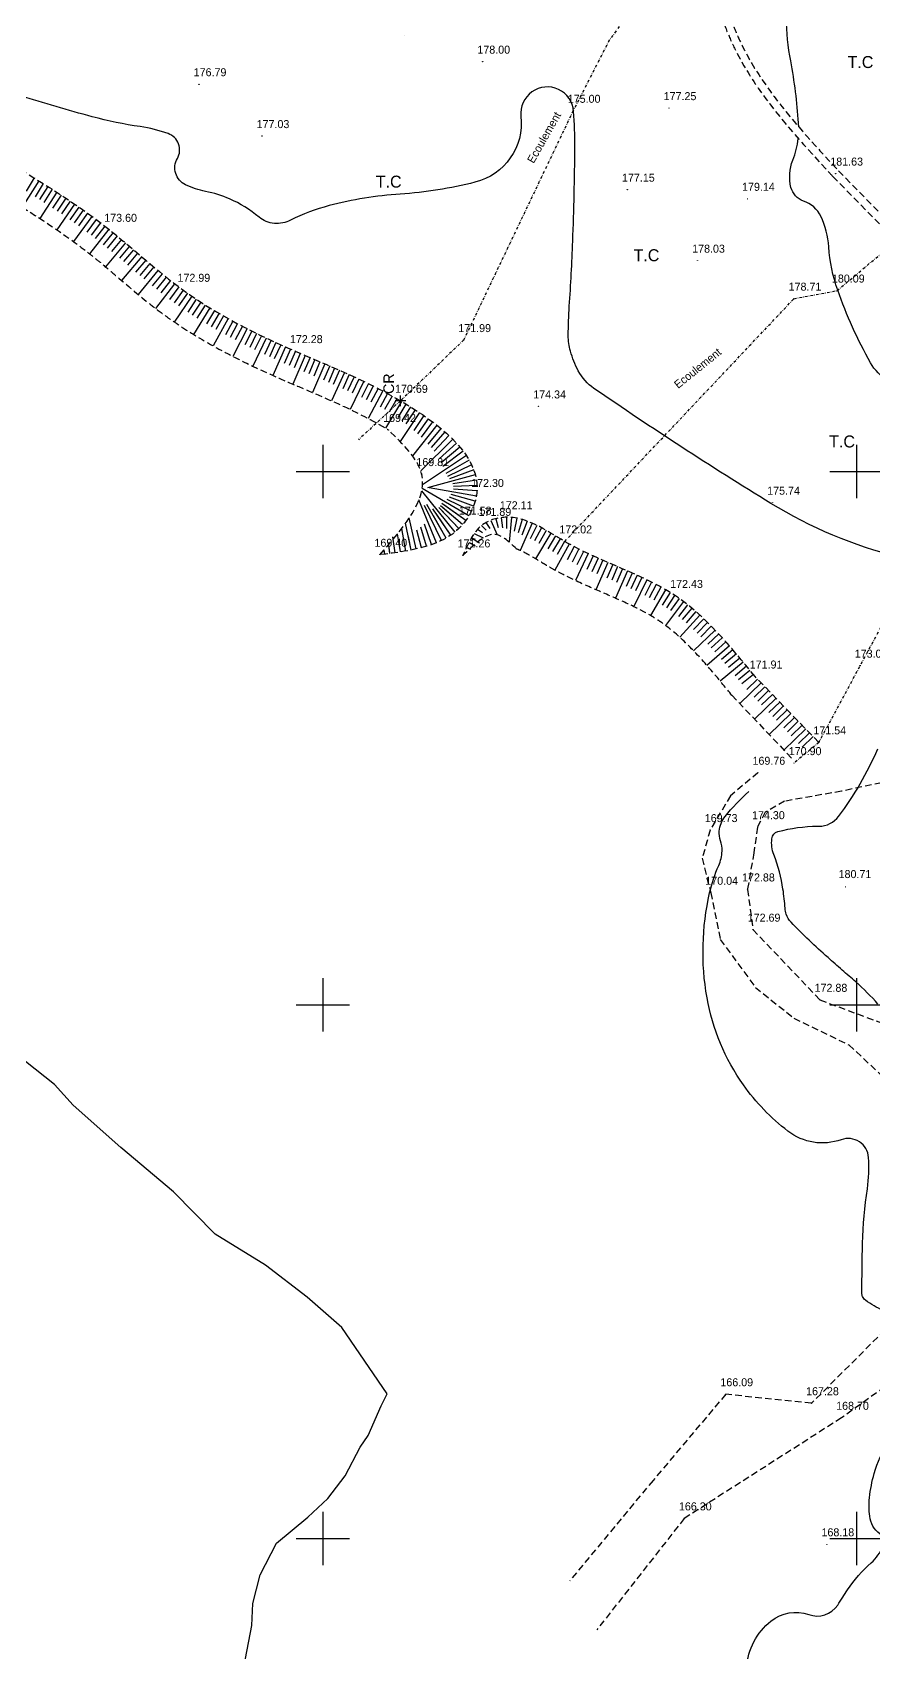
# Model space of a CAD drawing. Extents: x -83928 to -81707, y 15464 to 18601.
# Drawn here: x -83109 to -82794, y 15957 to 16565 of the extents above; entities that cross this region are included whole.
import ezdxf

# ---------------------------------------------------------------- set-up
doc = ezdxf.new("R2010")
doc.units = 0
doc.header["$MEASUREMENT"] = 0
for name, pattern in [('ACAD_ISO03W100', [30, 12, -18]), ('INTERROMPU', [0.75, 0.5, -0.25]), ('TIRETPTx2', [2, 1, -0.5, 0, -0.5])]:
    doc.linetypes.add(name, pattern=pattern)
doc.layers.add('ACCE', color=4, linetype='INTERROMPU', lineweight=25)
for name, color, linetype in [('ALT', 7, 'Continuous'), ('Carroyage 1', 7, 'Continuous'), ('CNiv_1', 1, 'Continuous'), ('CODE', 2, 'Continuous'), ('CONST', 7, 'Continuous'), ('ECOULEMENT', 160, 'ACAD_ISO03W100'), ('LIMITE', 40, 'INTERROMPU'), ('POINTS', 3, 'Continuous'), ('Talus', 5, 'Continuous'), ('TITRE', 1, 'Continuous')]:
    doc.layers.add(name, color=color, linetype=linetype)
doc.styles.add('TEXT', font='cyr2.shx')

# ---------------------------------------------------------------- blocks, each defined once
blk = doc.blocks.new('C16')
for p, q in [((-1, 0), (1, 0)), ((0, -1), (0, 1))]:
    blk.add_line(p, q)
at = {"style": 'TEXT'}
blk.add_text('CR', height=2, dxfattribs=at).set_placement((1.28, 1.19))

msp = doc.modelspace()

# ---------------------------------------------------------------- linework, layer by layer
at = {"extrusion": (0.003135, -0.012036, 0.999923)}
for p, q in [((-82968.96, 16426.49, 190.2), (-82972.96, 16426.49, 190.22)), ((-82970.96, 16424.49, 190.19), (-82970.96, 16428.49, 190.24))]:
    msp.add_line(p, q, dxfattribs=at)
at = {"linetype": 'ByBlock', "extrusion": (0.000932032, -0.005533, 0.999984)}
msp.add_line((-82823.34, 16290.64, 188.11), (-82823.38, 16290.68, 187.77), dxfattribs=at)
at = {"layer": 'ACCE', "linetype": 'INTERROMPU', "ltscale": 5, "extrusion": (0.000932032, -0.005533, 0.999984), "elevation": 22.18}
for points in [[(-82808.97, 16511), (-82785.07, 16486.71), (-82735.54, 16438.36), (-82698.23, 16409.46), (-82695.6, 16403.6), (-82690.06, 16396.22), (-82686.83, 16386.68), (-82631.79, 16240.91)], [(-82806.83, 16513.1), (-82782.95, 16488.83), (-82733.57, 16440.63), (-82695.79, 16411.37), (-82693, 16405.13), (-82687.37, 16397.64), (-82684.01, 16387.69), (-82628.98, 16241.97)]]:
    msp.add_lwpolyline(points, dxfattribs=at)
at = {"layer": 'ACCE', "linetype": 'INTERROMPU', "ltscale": 5}
for points, knots in [([(-82939.39, 16670.2, 193.05), (-82934.45, 16667.74, 193), (-82929.53, 16665.3, 192.96), (-82922.41, 16661.39, 192.89), (-82920.08, 16660.05, 192.86), (-82913.27, 16655.85, 192.79), (-82908.98, 16652.81, 192.74), (-82904.01, 16648.44, 192.67), (-82902.98, 16647.48, 192.66), (-82900.96, 16645.49, 192.63), (-82899.97, 16644.47, 192.61), (-82897.01, 16641.34, 192.57), (-82895.07, 16639.18, 192.53), (-82891.41, 16635.25, 192.47), (-82889.71, 16633.48, 192.45), (-82886.79, 16630.67, 192.4), (-82885.61, 16629.61, 192.39), (-82883.37, 16627.72, 192.36), (-82882.31, 16626.88, 192.35), (-82880.31, 16625.43, 192.32), (-82879.38, 16624.8, 192.31), (-82877.48, 16623.6, 192.29), (-82876.51, 16623.02, 192.28), (-82873.57, 16621.35, 192.25), (-82871.59, 16620.29, 192.23), (-82867.42, 16618, 192.19), (-82865.26, 16616.74, 192.17), (-82861.82, 16614.3, 192.13), (-82860.46, 16613.14, 192.11), (-82858.87, 16611.35, 192.08), (-82858.44, 16610.8, 192.08), (-82857.23, 16609.02, 192.05), (-82856.58, 16607.66, 192.03), (-82855.56, 16604.69, 191.99), (-82855.19, 16603.08, 191.97), (-82854.62, 16599.68, 191.93), (-82854.43, 16597.9, 191.91), (-82854.04, 16592.93, 191.85), (-82853.91, 16589.66, 191.81), (-82853.54, 16585.17, 191.75), (-82853.41, 16583.92, 191.74), (-82853.09, 16581.45, 191.71), (-82852.89, 16580.24, 191.69), (-82852.21, 16576.65, 191.65), (-82851.63, 16574.33, 191.62), (-82850.19, 16569.51, 191.55), (-82849.31, 16567.01, 191.52), (-82847.32, 16562.11, 191.46), (-82846.21, 16559.72, 191.42), (-82842.61, 16552.65, 191.33), (-82839.83, 16548.12, 191.26), (-82829.41, 16533.08, 191.05), (-82820.46, 16523.2, 190.9), (-82810.57, 16512.5, 190.74), (-82809.71, 16511.58, 190.73), (-82808.86, 16510.65, 190.72)], [0, 0, 0, 0, 16.205558, 16.205558, 24.298417, 24.298417, 40.484136, 40.484136, 44.869378, 44.869378, 49.254621, 49.254621, 58.025107, 58.025107, 65.280998, 65.280998, 69.900929, 69.900929, 73.748375, 73.748375, 76.898647, 76.898647, 80.048919, 80.048919, 86.349463, 86.349463, 93.787576, 93.787576, 99.757638, 99.757638, 102.250562, 102.250562, 107.577247, 107.577247, 112.903933, 112.903933, 118.230618, 118.230618, 127.327261, 127.327261, 130.866294, 130.866294, 134.405327, 134.405327, 141.483392, 141.483392, 149.451008, 149.451008, 157.418623, 157.418623, 173.353854, 173.353854, 211.783546, 211.783546, 215.405396, 215.405396, 215.405396, 215.405396]), ([(-82938.05, 16672.88, 193.07), (-82933.14, 16670.44, 193.03), (-82928.22, 16667.99, 192.98), (-82921.04, 16664.06, 192.91), (-82918.68, 16662.71, 192.89), (-82911.78, 16658.47, 192.82), (-82907.39, 16655.38, 192.77), (-82902.29, 16650.93, 192.7), (-82901.26, 16649.98, 192.68), (-82899.25, 16648.03, 192.65), (-82898.28, 16647.03, 192.64), (-82895.39, 16644.01, 192.59), (-82893.52, 16641.94, 192.56), (-82889.43, 16637.52, 192.5), (-82887.2, 16635.16, 192.46), (-82883.69, 16631.91, 192.41), (-82882.52, 16630.9, 192.39), (-82880.3, 16629.13, 192.37), (-82879.26, 16628.36, 192.35), (-82877.2, 16626.96, 192.33), (-82876.18, 16626.32, 192.32), (-82874.08, 16625.08, 192.3), (-82873, 16624.48, 192.29), (-82869.73, 16622.68, 192.26), (-82867.51, 16621.51, 192.23), (-82863.25, 16618.99, 192.19), (-82861.21, 16617.66, 192.17), (-82858.52, 16615.36, 192.13), (-82857.69, 16614.56, 192.12), (-82856.4, 16613.08, 192.1), (-82855.9, 16612.43, 192.09), (-82855, 16611.06, 192.07), (-82854.6, 16610.35, 192.06), (-82853.17, 16607.39, 192.02), (-82852.49, 16604.95, 191.99), (-82851.58, 16599.88, 191.92), (-82851.35, 16597.25, 191.89), (-82850.99, 16591.95, 191.83), (-82850.87, 16589.29, 191.79), (-82850.57, 16585.6, 191.75), (-82850.46, 16584.5, 191.74), (-82850.18, 16582.33, 191.71), (-82850.02, 16581.27, 191.69), (-82849.45, 16578.11, 191.66), (-82848.97, 16576.06, 191.63), (-82847.71, 16571.57, 191.57), (-82846.89, 16569.14, 191.54), (-82845.03, 16564.37, 191.48), (-82843.99, 16562.03, 191.44), (-82840.57, 16555.13, 191.35), (-82837.9, 16550.67, 191.29), (-82827.9, 16536.01, 191.08), (-82819.23, 16526.3, 190.94), (-82809.1, 16515.33, 190.77), (-82807.88, 16514.01, 190.75), (-82806.66, 16512.69, 190.73)], [0, 0, 0, 0, 16.117093, 16.117093, 24.124234, 24.124234, 40.138515, 40.138515, 44.323985, 44.323985, 48.509454, 48.509454, 56.880394, 56.880394, 66.702987, 66.702987, 71.398003, 71.398003, 75.29183, 75.29183, 78.834202, 78.834202, 82.376575, 82.376575, 89.461319, 89.461319, 96.546064, 96.546064, 100.00152, 100.00152, 102.45395, 102.45395, 104.90638, 104.90638, 112.368759, 112.368759, 119.831139, 119.831139, 127.293519, 127.293519, 130.535871, 130.535871, 133.778223, 133.778223, 140.262928, 140.262928, 148.255368, 148.255368, 156.247808, 156.247808, 172.232688, 172.232688, 210.222387, 210.222387, 215.405396, 215.405396, 215.405396, 215.405396])]:
    msp.add_open_spline(points, degree=3, knots=knots, dxfattribs=at)
at = {"layer": 'Carroyage 1'}
for p, q in [((-83000, 16410), (-83000, 16390)), ((-82800, 16410), (-82800, 16390)), ((-83010, 16400), (-82990, 16400)), ((-82810, 16400), (-82790, 16400)), ((-83000, 16210), (-83000, 16190)), ((-82800, 16210), (-82800, 16190)), ((-83010, 16200), (-82990, 16200)), ((-82810, 16200), (-82790, 16200)), ((-83000, 16010), (-83000, 15990)), ((-82800, 16010), (-82800, 15990)), ((-83010, 16000), (-82990, 16000)), ((-82810, 16000), (-82790, 16000))]:
    msp.add_line(p, q, dxfattribs=at)
at = {"layer": 'CNiv_1'}
for points, elevation in [([(-82821.6, 16529.22, 0.011148), (-82821.67, 16530.67, 0.030003), (-82824.6, 16553.9, -0.043449), (-82826.2, 16570, -0.026654)], 180), ([(-82783.99, 16367.94, -0.077175), (-82832, 16388, -0.013299), (-82898.4, 16431.17, -0.121318), (-82904.25, 16437.75, -0.052312), (-82907.19, 16445.1, -0.069705), (-82908, 16451, -0.016135), (-82907.62, 16461.94, 0.007227), (-82906.33, 16486.33, 0.007836), (-82905.54, 16521.57, 0.020555), (-82906, 16535, 1.0168), (-82925.75, 16533.18, -0.374904), (-82943, 16508.43, -0.044038), (-82971.03, 16504, 0.046313), (-82997.67, 16499.67, 0.053518), (-83012.16, 16494.2, -0.136674), (-83018.2, 16493, -0.15817), (-83023.96, 16495.36, 0.074454), (-83035, 16502.2, 0.052228), (-83044.01, 16505, -0.062474), (-83051.5, 16507.5, -0.436174), (-83054.58, 16517.39, 0.467555), (-83058, 16526.67, 0.049127), (-83068.48, 16529.28, -0.02877), (-83086.5, 16533, -0.01133), (-83113.57, 16540.9, -0.024128)], 175), ([(-82788, 16434, -0.136243), (-82794.7, 16440.76, -0.042676), (-82807, 16468, -0.068556), (-82810.32, 16484.21, 0.096251), (-82813.33, 16495.67, 0.201647), (-82819.8, 16501.38, -0.256432), (-82824.5, 16506.5, -0.154534), (-82823.83, 16516.67, 0.065092), (-82821.8, 16524.87)], 180), ([(-82791.88, 16200.31, 0.029948), (-82800.2, 16208.6, 0.001791), (-82805.3, 16213.08, -0.001717), (-82810.62, 16217.75, -0.020324), (-82824.46, 16231.01, -0.113271), (-82826.25, 16234, -0.06022), (-82826.7, 16236.26, 0.01932), (-82827.5, 16243.38, 0.053003), (-82830.92, 16256.36, -0.119611), (-82831.67, 16262.33, -0.307231), (-82829.41, 16264.97, -0.06501), (-82814.5, 16267, -0.003389), (-82814.21, 16267, 0.004592), (-82814, 16267, 0.231833), (-82806.66, 16270.69, 0.062002), (-82792, 16296, 0.006288)], 175), ([(-82790, 16085.4, -0.034545), (-82796.54, 16089.26, -0.148492), (-82797.67, 16090.67, -0.09509), (-82797.9, 16091.86, -0.006079), (-82797.67, 16110.67, -0.031681), (-82795.87, 16131.07, 0.055372), (-82795.4, 16142.8, 0.496642), (-82805.63, 16149.48, -0.255783), (-82825.67, 16152.67, -0.036679), (-82834.7, 16160.78, -0.037225), (-82842.33, 16170, -0.111159), (-82855.99, 16202.71, -0.100005), (-82855, 16242, -0.047795), (-82851.61, 16252.23, 0.09281), (-82850.33, 16257.67, 0.097092), (-82850.92, 16261.57, -0.104982), (-82851.4, 16265.2, -0.153458), (-82849.23, 16270.62, -0.038069), (-82840.31, 16279.97, -0.038069)], 170), ([(-82839.61, 15908.11, -0.056276), (-82841.2, 15951.55, -0.207705), (-82832, 15969, -0.258774), (-82817.85, 15971.42, 0.340068), (-82807, 15975, 0.01027), (-82805.11, 15977.91, -0.010619), (-82803.29, 15980.71, -0.060168), (-82794.44, 15990.84, 0.107448), (-82790, 15997, 0.344716), (-82791.21, 16001.68, -0.202786), (-82795, 16008.33, -0.055341), (-82795.05, 16015.24, -0.041209), (-82793.33, 16024.33, -0.093573), (-82787.66, 16035.92, -0.184883), (-82782, 16039.5, -0.243933), (-82777.79, 16038.29, 0.171562), (-82774.77, 16036.94)], 170)]:
    msp.add_lwpolyline(points, format="xyb", dxfattribs=dict(at, elevation=elevation))
at = {"layer": 'ECOULEMENT', "linetype": 'TIRETPTx2', "extrusion": (0.000932032, -0.005533, 0.999984)}
for p, q in [((-82856.78, 16611.03, 192.56), (-82892.64, 16561.68, 192.32)), ((-82892.64, 16561.68, 192.32), (-82906.2, 16535.21, 192.19)), ((-82906.2, 16535.21, 192.19), (-82947.24, 16449.24, 191.75)), ((-82807.15, 16467.82, 189.81), (-82783.87, 16487.4, 189.9)), ((-82909.35, 16373.77, 189.38), (-82823.38, 16464.79, 189.81)), ((-82823.38, 16464.79, 189.81), (-82807.15, 16467.82, 189.81)), ((-82947.24, 16449.24, 191.75), (-82970.96, 16426.48, 191.64)), ((-82970.96, 16426.48, 191.64), (-82986.72, 16411.86, 191.58)), ((-82814.11, 16298.43, 188.18), (-82823.34, 16290.64, 188.11))]:
    msp.add_line(p, q, dxfattribs=at)
at = {"layer": 'ECOULEMENT', "linetype": 'TIRETPTx2'}
msp.add_spline([(-82628.18, 16424.17, 189.11), (-82644.17, 16423.65, 189.15), (-82672.92, 16413.59, 189.12), (-82694.16, 16404, 189.07), (-82750.82, 16388.06, 189.06), (-82798.6, 16327.19, 188.48), (-82814.11, 16298.43, 188.18)], degree=3, dxfattribs=at)
at = {"layer": 'LIMITE', "linetype": 'INTERROMPU', "ltscale": 5, "extrusion": (0.000932032, -0.005533, 0.999984)}
for p, q in [((-82814.11, 16298.43, 188.18), (-82837.98, 16323.11, 188.55)), ((-82846.7, 16316.11, 188.49), (-82823.8, 16292.04, 188.13))]:
    msp.add_line(p, q, dxfattribs=at)
for points, elevation in [([(-82760.31, 16292.76), (-82779.72, 16286.01), (-82805.68, 16280.5), (-82827.07, 16276.73), (-82834.31, 16272.64), (-82837.25, 16267), (-82838.56, 16257.39), (-82840.97, 16243.65), (-82838.87, 16228.57), (-82813.79, 16202.27), (-82758.68, 16181.68), (-82751.01, 16171.63), (-82741.57, 16150.38), (-82747.48, 16104.32), (-82777.26, 16065.84), (-82805.7, 16045.54), (-82864.65, 16007.83), (-82897.44, 15966.1)], 21.1), ([(-82837.07, 16287.4), (-82847.32, 16278.82), (-82854.97, 16265.91), (-82857.93, 16255.36), (-82854.75, 16242.41), (-82851.19, 16224.95), (-82838, 16206.95), (-82823.52, 16195.38), (-82802.94, 16185.42), (-82782.05, 16165.84), (-82772.2, 16139.82), (-82771.65, 16109.27), (-82786.83, 16081.07), (-82816.97, 16051.01), (-82849.11, 16054.37), (-82876.37, 16022.07), (-82907.57, 15984.46)], 20.79)]:
    msp.add_lwpolyline(points, dxfattribs=dict(at, elevation=elevation))
at = {"layer": 'LIMITE', "linetype": 'INTERROMPU', "ltscale": 5}
for points in [[(-83126.25, 16520.86, 191.83), (-83079.99, 16490.59, 191.32), (-83052.53, 16468.1, 190.97), (-83010.37, 16445.1, 190.56), (-82970.91, 16426.49, 190.21), (-82942.42, 16391.18, 189.7), (-82947.04, 16380.8, 189.59), (-82978.67, 16368.75, 189.54)], [(-82978.67, 16368.75, 189.54), (-82962.97, 16399.01, 189.86), (-82975.42, 16415.56, 190.09)], [(-82837.98, 16323.11, 188.55), (-82867.8, 16353.33, 189.01), (-82909.35, 16373.77, 189.38), (-82931.67, 16382.82, 189.56), (-82939.66, 16380.35, 189.56), (-82947.49, 16368.52, 189.44)], [(-82927.39, 16370.94, 189.41), (-82936.66, 16376.34, 5.63), (-82947.49, 16368.52, 189.44)]]:
    msp.add_spline(points, degree=3, dxfattribs=at)
for points, knots in [([(-83132.2, 16510.79, 191.73), (-83127.17, 16507.81, 191.68), (-83122.18, 16504.86, 191.63), (-83113.89, 16499.81, 191.54), (-83110.54, 16497.72, 191.51), (-83100.67, 16491.35, 191.4), (-83094.34, 16486.97, 191.33), (-83087.47, 16481.6, 191.24), (-83086.6, 16480.9, 191.23), (-83084.84, 16479.48, 191.21), (-83083.96, 16478.75, 191.19), (-83081.31, 16476.55, 191.16), (-83079.53, 16475.04, 191.14), (-83074.05, 16470.36, 191.06), (-83070.27, 16467.1, 191.01), (-83064.45, 16462.43, 190.94), (-83062.59, 16460.98, 190.91), (-83059.69, 16458.83, 190.88), (-83058.68, 16458.1, 190.87), (-83056.67, 16456.68, 190.84), (-83055.66, 16455.99, 190.83), (-83052.6, 16453.93, 190.8), (-83050.53, 16452.61, 190.78), (-83044.29, 16448.79, 190.71), (-83040.06, 16446.43, 190.67), (-83031.94, 16442.19, 190.59), (-83028.06, 16440.29, 190.56), (-83021.24, 16437.11, 190.5), (-83018.29, 16435.79, 190.47), (-83012.28, 16433.16, 190.42), (-83009.25, 16431.88, 190.4), (-83003.29, 16429.34, 190.35), (-83000.35, 16428.09, 190.32), (-82991.67, 16424.24, 190.25), (-82985.97, 16421.53, 190.2), (-82978.85, 16417.57, 190.13), (-82977.64, 16416.87, 190.12), (-82976.07, 16415.95, 190.1), (-82975.72, 16415.74, 190.1), (-82975.37, 16415.54, 190.09)], [0, 0, 0, 0, 17.464745, 17.464745, 29.578649, 29.578649, 53.806459, 53.806459, 57.386218, 57.386218, 60.965978, 60.965978, 68.125498, 68.125498, 82.734388, 82.734388, 89.344992, 89.344992, 92.739731, 92.739731, 96.134469, 96.134469, 102.923946, 102.923946, 116.502899, 116.502899, 128.903029, 128.903029, 138.447077, 138.447077, 148.599905, 148.599905, 158.752732, 158.752732, 178.829338, 178.829338, 182.890621, 182.890621, 184.050429, 184.050429, 184.050429, 184.050429]), ([(-82846.64, 16316.04, 188.49), (-82848.91, 16318.83, 188.53), (-82851.14, 16321.56, 188.57), (-82856.35, 16327.73, 188.66), (-82859.32, 16331.09, 188.71), (-82865.34, 16337.18, 188.8), (-82868.38, 16339.91, 188.85), (-82872.15, 16342.74, 188.89), (-82872.81, 16343.21, 188.9), (-82874.03, 16344.05, 188.91), (-82874.59, 16344.42, 188.92), (-82875.73, 16345.15, 188.93), (-82876.31, 16345.5, 188.94), (-82878.09, 16346.56, 188.96), (-82879.32, 16347.24, 188.97), (-82883.49, 16349.42, 189.01), (-82886.61, 16350.86, 189.04), (-82893.21, 16353.76, 189.09), (-82896.69, 16355.23, 189.12), (-82903.89, 16358.41, 189.18), (-82907.61, 16360.14, 189.21), (-82912.52, 16362.73, 189.26), (-82913.66, 16363.35, 189.27), (-82915.45, 16364.38, 189.29), (-82916.09, 16364.76, 189.3), (-82917.33, 16365.49, 189.31), (-82917.93, 16365.86, 189.32), (-82919.69, 16366.92, 189.33), (-82920.8, 16367.58, 189.34), (-82922.89, 16368.79, 189.37), (-82923.87, 16369.33, 189.38), (-82925.68, 16370.24, 189.39), (-82926.52, 16370.61, 189.4), (-82927.31, 16370.91, 189.41), (-82927.35, 16370.93, 189.41), (-82927.39, 16370.94, 189.41)], [0, 0, 0, 0, 10.474681, 10.474681, 24.565988, 24.565988, 38.657295, 38.657295, 41.632832, 41.632832, 44.112148, 44.112148, 46.591464, 46.591464, 51.550096, 51.550096, 62.787943, 62.787943, 74.02579, 74.02579, 85.263636, 85.263636, 88.650838, 88.650838, 90.592425, 90.592425, 92.534013, 92.534013, 96.417189, 96.417189, 100.300364, 100.300364, 104.18354, 104.18354, 104.401671, 104.401671, 104.401671, 104.401671])]:
    msp.add_open_spline(points, degree=3, knots=knots, dxfattribs=at)
at = {"layer": 'POINTS', "extrusion": (0.002059, -0.012217, 0.999923)}
for centre in [(-82969.52, 16562.6, -182.42), (-82892.86, 16560.7, -182.42), (-82940.3, 16552.66, -182.42), (-83046.68, 16544.19, -182.42), (-82906.42, 16534.24, -182.42), (-82870.47, 16535.23, -182.42), (-83023.08, 16524.75, -182.42), (-82807.98, 16510.69, -182.42), (-82886.08, 16504.65, -182.42), (-82841.06, 16501.23, -182.42), (-83080.21, 16489.61, -182.42), (-82859.77, 16478.03, -182.42), (-83052.75, 16467.12, -182.42), (-82823.6, 16463.8, -182.42), (-82807.37, 16466.83, -182.42), (-83010.59, 16444.11, -182.42), (-82947.46, 16448.26, -182.42), (-82971.18, 16425.49, -182.42), (-82971.17, 16425.5, -182.42), (-82919.36, 16423.38, -182.42), (-82975.63, 16414.57, -182.42), (-82963.19, 16398.02, -182.42), (-82942.64, 16390.19, -182.42), (-82931.89, 16381.83, -182.42), (-82831.64, 16387.28, -182.42), (-82947.26, 16379.81, -182.42), (-82939.88, 16379.36, -182.42), (-82909.57, 16372.78, -182.42), (-82978.89, 16367.76, -182.42), (-82947.71, 16367.53, -182.42), (-82868.02, 16352.33, -182.42), (-82838.19, 16322.11, -182.42), (-82798.81, 16326.19, -182.42), (-82814.32, 16297.43, -182.42), (-82837.14, 16286.03, -182.42), (-82823.55, 16289.64, -182.42), (-82855.04, 16264.54, -182.42), (-82837.32, 16265.63, -182.42), (-82841.05, 16242.28, -182.42), (-82841.05, 16242.28, -182.42), (-82804.25, 16243.25, -182.42), (-82804.25, 16243.25, -182.42), (-82854.83, 16241.04, -182.42), (-82838.94, 16227.2, -182.42), (-82813.86, 16200.9, -182.42), (-82813.86, 16200.9, -182.42), (-82849.18, 16053, -182.42), (-82849.18, 16053, -182.42), (-82817.04, 16049.64, -182.42), (-82817.04, 16049.64, -182.42), (-82805.77, 16044.17, -182.42), (-82805.77, 16044.17, -182.42), (-82864.72, 16006.46, -182.42), (-82864.72, 16006.46, -182.42), (-82811.27, 15996.74, -182.42), (-82811.27, 15996.74, -182.42)]:
    msp.add_circle(centre, 0.05, dxfattribs=at)
at = {"layer": 'Talus', "linetype": 'ByBlock', "extrusion": (0.000932032, -0.005533, 0.999984)}
for p, q in [((-83106.54, 16509, 191.63), (-83112.73, 16499.07, 191.53)), ((-83108.24, 16510.06, 191.65), (-83111.32, 16505.08, 191.6)), ((-83104.85, 16507.94, 191.61), (-83107.96, 16502.99, 191.56)), ((-83103.16, 16506.87, 191.59), (-83106.3, 16501.93, 191.54)), ((-83099.79, 16504.71, 191.56), (-83106.17, 16494.9, 191.46)), ((-83101.47, 16505.8, 191.57), (-83104.64, 16500.87, 191.53)), ((-83098.12, 16503.61, 191.54), (-83101.34, 16498.73, 191.49)), ((-83093.14, 16500.27, 191.48), (-83099.76, 16490.62, 191.39)), ((-83096.45, 16502.51, 191.52), (-83099.7, 16497.64, 191.47)), ((-83094.79, 16501.39, 191.5), (-83098.07, 16496.55, 191.45)), ((-83091.49, 16499.13, 191.46), (-83094.84, 16494.33, 191.42)), ((-83086.61, 16495.64, 191.41), (-83093.53, 16486.2, 191.31)), ((-83089.86, 16497.98, 191.44), (-83093.24, 16493.21, 191.4)), ((-83088.23, 16496.82, 191.43), (-83091.65, 16492.07, 191.38)), ((-83085.01, 16494.45, 191.39), (-83088.51, 16489.76, 191.34)), ((-83083.41, 16493.25, 191.37), (-83086.95, 16488.59, 191.32)), ((-83080.25, 16490.8, 191.33), (-83087.51, 16481.62, 191.24)), ((-83081.82, 16492.03, 191.35), (-83085.41, 16487.41, 191.3)), ((-83078.69, 16489.55, 191.31), (-83082.36, 16484.99, 191.26)), ((-83077.13, 16488.29, 191.29), (-83080.85, 16483.76, 191.25)), ((-83075.59, 16487.01, 191.27), (-83079.33, 16482.51, 191.23)), ((-83074.06, 16485.73, 191.25), (-83081.59, 16476.77, 191.16)), ((-83072.53, 16484.44, 191.23), (-83076.31, 16479.98, 191.19)), ((-83067.96, 16480.55, 191.17), (-83075.56, 16471.65, 191.08)), ((-83071.01, 16483.14, 191.21), (-83074.8, 16478.69, 191.17)), ((-83069.49, 16481.85, 191.19), (-83073.28, 16477.4, 191.14)), ((-83066.44, 16479.25, 191.15), (-83070.23, 16474.79, 191.1)), ((-83061.85, 16475.39, 191.08), (-83069.31, 16466.38, 191)), ((-83064.92, 16477.96, 191.13), (-83068.69, 16473.49, 191.08)), ((-83063.39, 16476.67, 191.1), (-83067.14, 16472.18, 191.06)), ((-83060.3, 16474.12, 191.06), (-83064, 16469.59, 191.02)), ((-83055.6, 16470.4, 191.01), (-83062.72, 16461.11, 190.92)), ((-83058.75, 16472.86, 191.04), (-83062.41, 16468.3, 191)), ((-83057.18, 16471.62, 191.02), (-83060.79, 16467.02, 190.98)), ((-83054.01, 16469.19, 190.99), (-83057.51, 16464.5, 190.94)), ((-83052.4, 16468, 190.97), (-83055.83, 16463.27, 190.92)), ((-83049.13, 16465.7, 190.93), (-83055.73, 16456.04, 190.83)), ((-83050.77, 16466.84, 190.95), (-83054.14, 16462.06, 190.9)), ((-83047.47, 16464.58, 190.91), (-83050.7, 16459.71, 190.86)), ((-83045.79, 16463.49, 190.89), (-83048.97, 16458.57, 190.84)), ((-83044.11, 16462.41, 190.87), (-83047.22, 16457.46, 190.82)), ((-83042.41, 16461.36, 190.85), (-83048.52, 16451.38, 190.75)), ((-83040.7, 16460.32, 190.84), (-83043.7, 16455.3, 190.79)), ((-83038.97, 16459.31, 190.82), (-83041.92, 16454.25, 190.77)), ((-83035.5, 16457.33, 190.78), (-83041.19, 16447.1, 190.68)), ((-83037.24, 16458.31, 190.8), (-83040.14, 16453.22, 190.75)), ((-83033.75, 16456.36, 190.77), (-83036.54, 16451.22, 190.71)), ((-83031.98, 16455.42, 190.75), (-83034.73, 16450.25, 190.7)), ((-83028.44, 16453.57, 190.72), (-83033.76, 16443.15, 190.61)), ((-83030.21, 16454.49, 190.73), (-83032.92, 16449.3, 190.68)), ((-83026.65, 16452.67, 190.7), (-83029.27, 16447.44, 190.65)), ((-83024.86, 16451.78, 190.68), (-83027.44, 16446.53, 190.63)), ((-83021.26, 16450.04, 190.65), (-83026.28, 16439.47, 190.54)), ((-83023.06, 16450.9, 190.67), (-83025.61, 16445.63, 190.61)), ((-83019.45, 16449.19, 190.64), (-83021.92, 16443.89, 190.58)), ((-83017.63, 16448.35, 190.62), (-83020.08, 16443.03, 190.56)), ((-83013.99, 16446.7, 190.59), (-83018.76, 16436.01, 190.48)), ((-83015.81, 16447.52, 190.6), (-83018.23, 16442.19, 190.55)), ((-83012.16, 16445.89, 190.57), (-83014.52, 16440.53, 190.52)), ((-83010.33, 16445.08, 190.56), (-83012.67, 16439.72, 190.5)), ((-83008.5, 16444.29, 190.54), (-83010.81, 16438.91, 190.49)), ((-83006.66, 16443.5, 190.53), (-83011.26, 16432.74, 190.41)), ((-83004.82, 16442.71, 190.51), (-83007.11, 16437.33, 190.45)), ((-83002.98, 16441.93, 190.5), (-83005.27, 16436.55, 190.44)), ((-82999.3, 16440.36, 190.47), (-83003.9, 16429.6, 190.35)), ((-83001.14, 16441.15, 190.48), (-83003.43, 16435.76, 190.42)), ((-82997.46, 16439.57, 190.45), (-82999.77, 16434.2, 190.39)), ((-82995.62, 16438.78, 190.44), (-82997.96, 16433.41, 190.38)), ((-82993.79, 16437.98, 190.42), (-82996.15, 16432.62, 190.36)), ((-82991.96, 16437.17, 190.41), (-82996.73, 16426.48, 190.29)), ((-82990.14, 16436.35, 190.39), (-82992.56, 16431.02, 190.33)), ((-82988.32, 16435.52, 190.37), (-82990.77, 16430.21, 190.32)), ((-82984.7, 16433.81, 190.34), (-82989.78, 16423.27, 190.23)), ((-82986.51, 16434.67, 190.36), (-82989, 16429.38, 190.3)), ((-82982.91, 16432.94, 190.33), (-82985.49, 16427.69, 190.27)), ((-82981.12, 16432.04, 190.31), (-82983.75, 16426.82, 190.26)), ((-82977.56, 16430.2, 190.28), (-82983.05, 16419.87, 190.17)), ((-82979.34, 16431.13, 190.29), (-82982.03, 16425.94, 190.24)), ((-82975.8, 16429.26, 190.26), (-82978.6, 16424.12, 190.21)), ((-82974.05, 16428.29, 190.24), (-82976.91, 16423.18, 190.19)), ((-82970.58, 16426.3, 190.21), (-82976.52, 16416.22, 190.1)), ((-82972.31, 16427.3, 190.23), (-82975.22, 16422.23, 190.17)), ((-82968.87, 16425.27, 190.19), (-82971.93, 16420.21, 190.14)), ((-82963.8, 16422.06, 190.14), (-82971.04, 16411.2, 190.03)), ((-82967.16, 16424.23, 190.17), (-82970.4, 16419.03, 190.12)), ((-82965.47, 16423.16, 190.15), (-82968.9, 16417.84, 190.1)), ((-82962.14, 16420.94, 190.12), (-82965.97, 16415.41, 190.06)), ((-82960.51, 16419.79, 190.1), (-82964.55, 16414.17, 190.04)), ((-82979.99, 16418.12, 190.14), (-82980, 16418.21, 190.14)), ((-82957.31, 16417.38, 190.06), (-82966.42, 16405.85, 189.95)), ((-82958.9, 16418.6, 190.08), (-82963.18, 16412.91, 190.02)), ((-82955.76, 16416.12, 190.04), (-82960.61, 16410.29, 189.98)), ((-82954.24, 16414.82, 190.02), (-82959.42, 16408.94, 189.96)), ((-82952.76, 16413.48, 190), (-82958.32, 16407.56, 189.94)), ((-82951.33, 16412.09, 189.98), (-82963.31, 16400.19, 189.87)), ((-82949.94, 16410.64, 189.95), (-82956.43, 16404.7, 189.9)), ((-82948.63, 16409.13, 189.93), (-82955.66, 16403.26, 189.88)), ((-82947.38, 16407.57, 189.91), (-82955, 16401.84, 189.86)), ((-82946.23, 16405.94, 189.89), (-82962.64, 16395.04, 189.81)), ((-82945.18, 16404.24, 189.86), (-82953.95, 16399.22, 189.83)), ((-82944.25, 16402.46, 189.84), (-82953.33, 16398.15, 189.81)), ((-82942.86, 16398.72, 189.79), (-82960.78, 16393.9, 189.79)), ((-82943.47, 16400.62, 189.81), (-82952.52, 16397.24, 189.8)), ((-82942.44, 16396.77, 189.76), (-82951.29, 16395.35, 189.77)), ((-82957.38, 16373.31, 189.53), (-82964, 16389.35, 189.74)), ((-82950.48, 16377.31, 189.56), (-82962.97, 16392.71, 189.78)), ((-82950.48, 16377.31, 189.56), (-82962.97, 16392.71, 189.78)), ((-82945.3, 16383.35, 189.61), (-82962.8, 16393.66, 189.79)), ((-82942.48, 16390.8, 189.69), (-82960.14, 16393.93, 189.79)), ((-82944.36, 16385.12, 189.63), (-82953.39, 16389.47, 189.71)), ((-82943.57, 16386.95, 189.65), (-82952.57, 16390.4, 189.72)), ((-82942.93, 16388.85, 189.67), (-82951.86, 16391.37, 189.73)), ((-82942.24, 16392.78, 189.72), (-82951.08, 16393.35, 189.75)), ((-82942.23, 16394.78, 189.74), (-82951.07, 16394.35, 189.76)), ((-82955.55, 16374.13, 189.53), (-82961.91, 16387.21, 189.71)), ((-82953.78, 16375.06, 189.54), (-82961.03, 16387.68, 189.71)), ((-82952.09, 16376.12, 189.55), (-82958.81, 16385.99, 189.69)), ((-82953.78, 16375.06, 189.54), (-82958.52, 16383.31, 189.65)), ((-82952.09, 16376.12, 189.55), (-82957.58, 16384.19, 189.66)), ((-82948.99, 16378.64, 189.57), (-82956.57, 16386.45, 189.68)), ((-82948.99, 16378.64, 189.57), (-82955.95, 16385.81, 189.67)), ((-82947.62, 16380.1, 189.58), (-82955.89, 16387.18, 189.69)), ((-82946.39, 16381.67, 189.59), (-82955.37, 16388.05, 189.7)), ((-82947.62, 16380.1, 189.58), (-82955.25, 16386.63, 189.68)), ((-82946.39, 16381.67, 189.59), (-82954.62, 16387.52, 189.69)), ((-82968.93, 16370.17, 189.53), (-82970.44, 16378.67, 189.63)), ((-82966.97, 16370.54, 189.53), (-82968.98, 16380.64, 189.65)), ((-82965.01, 16370.96, 189.52), (-82967.65, 16382.57, 189.67)), ((-82963.07, 16371.43, 189.52), (-82964.77, 16377.94, 189.61)), ((-82961.15, 16371.97, 189.52), (-82963.3, 16379.1, 189.62)), ((-82959.24, 16372.6, 189.53), (-82961.94, 16380.24, 189.63)), ((-82955.55, 16374.13, 189.53), (-82959.55, 16382.36, 189.64)), ((-82943.25, 16376.77, 189.53), (-82939.87, 16375.12, 29.25)), ((-82942, 16378.33, 189.54), (-82940.2, 16377.09, 101.38)), ((-82940.55, 16379.7, 189.55), (-82938.83, 16377.98, 97.87)), ((-82938.9, 16380.82, 189.56), (-82937.43, 16378.6, 98.25)), ((-82937.09, 16381.68, 189.57), (-82934.73, 16376.22, 15.54)), ((-82935.19, 16382.29, 189.57), (-82934.32, 16379.03, 111.04)), ((-82933.23, 16382.68, 189.57), (-82932.72, 16378.89, 122.64)), ((-82931.23, 16382.84, 189.56), (-82931.18, 16378.59, 135.23)), ((-82929.24, 16382.77, 189.55), (-82930.17, 16373.56, 106.11)), ((-82927.26, 16382.49, 189.54), (-82928.26, 16377.61, 160.93)), ((-82925.31, 16382.02, 189.53), (-82926.82, 16376.94, 175.05)), ((-82921.57, 16380.63, 189.5), (-82926.1, 16370.42, 189.4)), ((-82923.42, 16381.39, 189.52), (-82925.37, 16376.15, 189.46)), ((-82919.76, 16379.78, 189.49), (-82922.27, 16374.78, 189.44)), ((-82917.99, 16378.85, 189.47), (-82920.67, 16373.94, 189.42)), ((-82914.52, 16376.85, 189.44), (-82920.25, 16367.25, 189.34)), ((-82916.25, 16377.86, 189.45), (-82919.05, 16373.03, 189.4)), ((-82974.86, 16369.26, 189.53), (-82975.42, 16373.33, 189.59)), ((-82974.86, 16369.26, 189.53), (-82975.1, 16370.95, 189.56)), ((-82972.88, 16369.54, 189.53), (-82973.76, 16375.5, 189.61)), ((-82972.88, 16369.54, 189.53), (-82973.63, 16374.67, 189.6)), ((-82970.91, 16369.84, 189.53), (-82972, 16376.68, 189.61)), ((-82970.91, 16369.84, 189.53), (-82971.45, 16373.26, 189.57)), ((-82968.93, 16370.17, 189.53), (-82969.69, 16374.42, 189.58)), ((-82966.97, 16370.54, 189.53), (-82967.98, 16375.59, 189.59)), ((-82946.17, 16371.54, 189.47), (-82945.45, 16371.38, 156.14)), ((-82946.17, 16371.54, 189.47), (-82944.67, 16370.85, 189.46)), ((-82945.3, 16373.34, 189.49), (-82944.18, 16373.03, 137.68)), ((-82945.3, 16373.34, 189.49), (-82942.97, 16372.15, 189.47)), ((-82944.34, 16375.09, 189.51), (-82942.89, 16374.57, 121.75)), ((-82944.34, 16375.09, 189.51), (-82941.31, 16373.3, 189.48)), ((-82912.81, 16375.82, 189.42), (-82915.69, 16371.03, 189.37)), ((-82911.09, 16374.79, 189.4), (-82913.95, 16369.99, 189.35)), ((-82907.62, 16372.8, 189.37), (-82913, 16363, 189.27)), ((-82909.37, 16373.78, 189.38), (-82912.15, 16368.93, 189.33)), ((-82905.86, 16371.86, 189.35), (-82908.46, 16366.91, 189.3)), ((-82904.08, 16370.94, 189.33), (-82906.6, 16365.95, 189.28)), ((-82976.85, 16368.99, 189.54), (-82977.06, 16370.62, 189.56)), ((-82976.85, 16368.99, 189.54), (-82976.95, 16369.81, 189.55)), ((-82946.98, 16369.71, 189.45), (-82946.41, 16369.6, 162.84)), ((-82946.98, 16369.71, 189.45), (-82946.38, 16369.45, 189.45)), ((-82900.49, 16369.19, 189.3), (-82905.25, 16359.08, 189.19)), ((-82902.29, 16370.05, 189.32), (-82904.74, 16365.03, 189.26)), ((-82898.67, 16368.35, 189.28), (-82901, 16363.27, 189.23)), ((-82896.85, 16367.52, 189.27), (-82899.13, 16362.42, 189.21)), ((-82893.19, 16365.91, 189.24), (-82897.64, 16355.66, 189.13)), ((-82895.02, 16366.71, 189.25), (-82897.27, 16361.6, 189.2)), ((-82891.35, 16365.12, 189.22), (-82893.57, 16359.98, 189.17)), ((-82889.52, 16364.33, 189.21), (-82891.73, 16359.19, 189.15)), ((-82885.85, 16362.73, 189.18), (-82890.33, 16352.5, 189.07)), ((-82887.68, 16363.53, 189.19), (-82889.9, 16358.4, 189.14)), ((-82884.02, 16361.93, 189.16), (-82886.29, 16356.82, 189.11)), ((-82882.19, 16361.11, 189.15), (-82884.51, 16356.02, 189.09)), ((-82878.57, 16359.41, 189.11), (-82883.46, 16349.35, 189.01)), ((-82880.38, 16360.27, 189.13), (-82882.75, 16355.21, 189.08)), ((-82876.78, 16358.52, 189.1), (-82879.3, 16353.53, 189.05)), ((-82875.01, 16357.6, 189.08), (-82877.62, 16352.66, 189.03)), ((-82871.51, 16355.65, 189.05), (-82877.17, 16346.02, 188.95)), ((-82873.25, 16356.65, 189.06), (-82875.96, 16351.76, 189.01)), ((-82869.8, 16354.62, 189.03), (-82872.75, 16349.87, 188.98)), ((-82868.12, 16353.54, 189.01), (-82871.2, 16348.88, 188.96)), ((-82864.85, 16351.23, 188.97), (-82871.55, 16342.28, 188.89)), ((-82866.47, 16352.41, 188.99), (-82869.69, 16347.84, 188.95)), ((-82863.26, 16350.01, 188.95), (-82866.73, 16345.63, 188.91)), ((-82861.71, 16348.75, 188.93), (-82865.28, 16344.45, 188.89)), ((-82860.19, 16347.46, 188.91), (-82863.86, 16343.24, 188.87)), ((-82858.69, 16346.13, 188.89), (-82866.21, 16337.85, 188.82)), ((-82857.23, 16344.77, 188.87), (-82861.06, 16340.71, 188.83)), ((-82852.97, 16340.54, 188.81), (-82861.04, 16332.81, 188.74)), ((-82855.78, 16343.38, 188.85), (-82859.7, 16339.39, 188.81)), ((-82854.37, 16341.97, 188.83), (-82858.34, 16338.05, 188.79)), ((-82847.59, 16334.63, 188.72), (-82856.01, 16327.28, 188.66)), ((-82851.6, 16339.09, 188.78), (-82855.69, 16335.27, 188.75)), ((-82850.25, 16337.61, 188.76), (-82854.38, 16333.85, 188.73)), ((-82848.91, 16336.13, 188.74), (-82853.08, 16332.41, 188.71)), ((-82842.42, 16328.52, 188.63), (-82851.03, 16321.39, 188.57)), ((-82846.28, 16333.11, 188.7), (-82850.52, 16329.47, 188.67)), ((-82844.98, 16331.59, 188.67), (-82849.25, 16327.98, 188.64)), ((-82843.69, 16330.06, 188.65), (-82847.98, 16326.48, 188.62)), ((-82841.14, 16326.98, 188.61), (-82845.46, 16323.43, 188.58)), ((-82839.88, 16325.43, 188.58), (-82844.2, 16321.89, 188.55)), ((-82838.61, 16323.88, 188.56), (-82842.94, 16320.35, 188.53)), ((-82837.05, 16322.15, 188.54), (-82841.06, 16318.27, 188.5)), ((-82835.66, 16320.71, 188.51), (-82843.69, 16312.95, 188.45)), ((-82834.27, 16319.28, 188.49), (-82838.29, 16315.39, 188.46)), ((-82832.88, 16317.84, 188.47), (-82836.91, 16313.94, 188.44)), ((-82831.49, 16316.4, 188.45), (-82835.52, 16312.5, 188.41)), ((-82830.1, 16314.96, 188.43), (-82838.18, 16307.15, 188.36)), ((-82828.71, 16313.52, 188.41), (-82832.75, 16309.61, 188.37)), ((-82827.32, 16312.09, 188.38), (-82831.37, 16308.17, 188.35)), ((-82825.93, 16310.65, 188.36), (-82829.98, 16306.73, 188.33)), ((-82824.54, 16309.21, 188.34), (-82832.66, 16301.35, 188.27)), ((-82823.15, 16307.77, 188.32), (-82827.22, 16303.84, 188.28)), ((-82821.76, 16306.34, 188.3), (-82825.83, 16302.4, 188.26)), ((-82820.37, 16304.9, 188.28), (-82824.45, 16300.95, 188.24)), ((-82818.98, 16303.46, 188.25), (-82827.15, 16295.56, 188.18)), ((-82817.59, 16302.02, 188.23), (-82821.68, 16298.07, 188.2)), ((-82816.2, 16300.59, 188.21), (-82820.29, 16296.62, 188.18))]:
    msp.add_line(p, q, dxfattribs=at)
at = {"layer": 'TITRE', "color": 6, "extrusion": (5.66479e-06, 4.98154e-06, 1), "elevation": 207.47}
msp.add_lwpolyline([(-83116.67, 15557.86), (-83121.52, 15564.5), (-83131.33, 15578.17), (-83136.48, 15589.91), (-83140.2, 15608.35), (-83138.6, 15615.46), (-83137.67, 15628.09), (-83133.35, 15634.06), (-83124.07, 15642.08), (-83118.92, 15648.39), (-83111.51, 15654.67), (-83103.83, 15657.19), (-83094.88, 15658.95), (-83085.4, 15664.15), (-83076.85, 15673.16), (-83071.62, 15682.41), (-83065.6, 15689.73), (-83058.67, 15707.41), (-83054.99, 15722.79), (-83049.65, 15731.77), (-83045.9, 15746.21), (-83042.7, 15753.34), (-83036.94, 15758.94), (-83029.76, 15761.9), (-83023.57, 15762.52), (-83015.95, 15758.89), (-83011.78, 15757.39), (-83003.1, 15753.55), (-82990.53, 15753.58), (-82983.57, 15755.49), (-82974.79, 15758.46), (-82968.65, 15765.51), (-82965.05, 15777.96), (-82965.08, 15786.65), (-82967.83, 15796.48), (-82971.29, 15805.7), (-82974.13, 15814.2), (-82979.87, 15823.44), (-82984.81, 15830.75), (-82991.87, 15840.09), (-82997.58, 15846.12), (-83003.61, 15851.38), (-83011, 15854.45), (-83016.95, 15857.16), (-83023.17, 15858.14), (-83032.44, 15866.57), (-83035.61, 15874.29), (-83037.11, 15892.06), (-83035.84, 15905.49), (-83033.28, 15922.03), (-83031.99, 15937.73), (-83030.26, 15948.45), (-83026.72, 15967.34), (-83026.24, 15975.6), (-83023.57, 15986.38), (-83017.47, 15998.26), (-83005.64, 16007.98), (-82998.17, 16014.94), (-82991.65, 16023.44), (-82986.04, 16034.15), (-82983.04, 16038.62), (-82978.2, 16049.65), (-82975.86, 16054.17), (-82992.88, 16079.1), (-83005.95, 16090.49), (-83021.52, 16102.46), (-83040.47, 16114.01), (-83056.03, 16129.87), (-83075.8, 16146.57), (-83093.63, 16162.46), (-83100.69, 16170.2), (-83119.39, 16185.08), (-83125, 16197.95), (-83132.4, 16206.52), (-83143.67, 16220.6), (-83147.29, 16227.83), (-83158.37, 16233.59), (-83170.83, 16237.17), (-83176.67, 16239.6), (-83185.14, 16244.5), (-83185.97, 16249.65), (-83181.75, 16261.41), (-83175.77, 16273.57), (-83174.25, 16283.25), (-83177.23, 16299.14), (-83182.94, 16310.68), (-83190.84, 16319.7), (-83199.16, 16324.99), (-83215.23, 16335.8), (-83230.52, 16340.79), (-83239.13, 16347.58), (-83241.3, 16354.44), (-83241.12, 16364.21), (-83240.43, 16379.05), (-83233.61, 16402.55)], dxfattribs=at)

# ---------------------------------------------------------------- block references
at = {"layer": 'CODE', "extrusion": (0.002059, -0.012217, 0.999923), "xscale": 1.99999999999534, "yscale": 1.999999999997677, "zscale": 1.999999999999939, "rotation": 89.99578307495825}
msp.add_blockref('C16', (-82971.17, 16425.5, -182.42), dxfattribs=at)

# ---------------------------------------------------------------- texts
at = {"extrusion": (0.003135, -0.012036, 0.999923), "style": 'TEXT'}
msp.add_text('CR', height=4, rotation=89.99653, dxfattribs=at).set_placement((-82973.53, 16427.01, -267.65))
at = {"layer": 'ALT', "extrusion": (0.002059, -0.012217, 0.999923)}
for s, p in [('178.00', (-82942.3, 16555.66, -182.42)), ('176.79', (-83048.68, 16547.19, -182.42)), ('175.00', (-82908.41, 16537.24, -182.42)), ('177.25', (-82872.46, 16538.23, -182.42)), ('177.03', (-83025.08, 16527.75, -182.42)), ('181.63', (-82809.98, 16513.69, -182.42)), ('177.15', (-82888.08, 16507.65, -182.42)), ('179.14', (-82843.06, 16504.23, -182.42)), ('173.60', (-83082.21, 16492.61, -182.42)), ('178.03', (-82861.77, 16481.03, -182.42)), ('172.99', (-83054.75, 16470.12, -182.42)), ('178.71', (-82825.6, 16466.8, -182.42)), ('180.09', (-82809.37, 16469.83, -182.42)), ('172.28', (-83012.59, 16447.11, -182.42)), ('171.99', (-82949.46, 16451.26, -182.42)), ('170.69', (-82973.18, 16428.49, -182.42)), ('170.69', (-82973.17, 16428.5, -182.42)), ('174.34', (-82921.36, 16426.38, -182.42)), ('169.42', (-82977.63, 16417.57, -182.42)), ('169.81', (-82965.18, 16401.02, -182.42)), ('172.30', (-82944.64, 16393.19, -182.42)), ('175.74', (-82833.64, 16390.28, -182.42)), ('171.58', (-82949.26, 16382.81, -182.42)), ('171.89', (-82941.88, 16382.36, -182.42)), ('172.11', (-82933.89, 16384.83, -182.42)), ('172.02', (-82911.57, 16375.78, -182.42)), ('169.40', (-82980.89, 16370.76, -182.42)), ('171.26', (-82949.71, 16370.53, -182.42)), ('172.43', (-82870.02, 16355.33, -182.42)), ('171.91', (-82840.19, 16325.11, -182.42)), ('173.05', (-82800.81, 16329.19, -182.42)), ('171.54', (-82816.32, 16300.43, -182.42)), ('169.76', (-82839.14, 16289.03, -182.42)), ('170.90', (-82825.55, 16292.64, -182.42)), ('169.73', (-82857.04, 16267.54, -182.42)), ('174.30', (-82839.32, 16268.63, -182.42)), ('172.88', (-82843.05, 16245.28, -182.42)), ('172.88', (-82843.05, 16245.28, -182.42)), ('180.71', (-82806.86, 16246.54, -182.42)), ('170.04', (-82856.83, 16244.04, -182.42)), ('172.69', (-82840.94, 16230.2, -182.42)), ('172.88', (-82815.86, 16203.9, -182.42)), ('172.88', (-82815.86, 16203.9, -182.42)), ('166.09', (-82851.18, 16056, -182.42)), ('166.09', (-82851.18, 16056, -182.42)), ('167.28', (-82819.04, 16052.64, -182.42)), ('167.28', (-82819.04, 16052.64, -182.42)), ('168.70', (-82807.77, 16047.17, -182.42)), ('168.70', (-82807.77, 16047.17, -182.42)), ('166.30', (-82866.72, 16009.46, -182.42)), ('166.30', (-82866.72, 16009.46, -182.42)), ('168.18', (-82813.27, 15999.74, -182.42)), ('168.18', (-82813.27, 15999.74, -182.42))]:
    msp.add_text(s, height=3, rotation=359.99578, dxfattribs=at).set_placement(p)
at = {"layer": 'CONST', "linetype": 'ByBlock', "extrusion": (0.000932032, -0.005533, 0.999984)}
for s, height, rotation, p in [('T.C', 4.5, 0.00321, (-82803.27, 16550.61, -162.28)), ('Ecoulement', 3, 60.49679, (-82920.97, 16514.63, -162.28)), ('T.C', 4.5, 0.00321, (-82980.15, 16505.77, -162.28)), ('T.C', 4.5, 0.00321, (-82883.51, 16478.18, -162.28)), ('Ecoulement', 3, 38.80675, (-82866.79, 16430.26, -162.28)), ('T.C', 4.5, 0.00321, (-82810.17, 16408.35, -162.28))]:
    msp.add_text(s, height=height, rotation=rotation, dxfattribs=at).set_placement(p)

doc.saveas('drawing.dxf')
